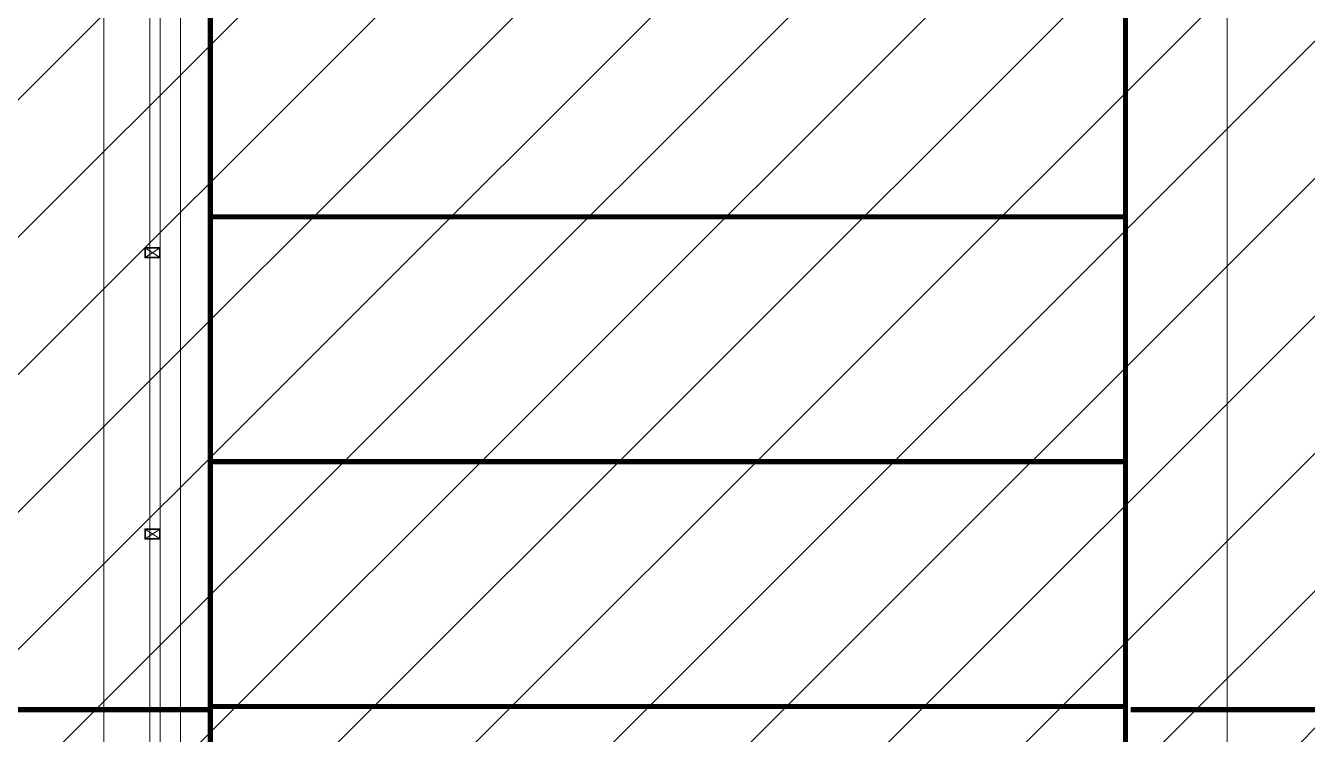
# Model space of a CAD drawing. Header units: millimetres. Extents: x 4739419 to 5837985, y 2291271 to 3446271.
# Drawn here: x 4942346 to 4954896, y 2522159 to 2529105 of the extents above; entities that cross this region are included whole.
import ezdxf

# ---------------------------------------------------------------- set-up
doc = ezdxf.new("R2010")
doc.units = ezdxf.units.MM
doc.layers.get('0').update_dxf_attribs({"color": 255})
doc.layers.add('HEB- Saw Cut(PC Topping)', color=5, linetype='Continuous')
doc.layers.add('HEB-Area(PC Topping)', color=3, linetype='Continuous')
for name, color, linetype, lineweight in [('XR-평면도$0$A-CNTL', 9, 'Continuous', 15), ('XR-평면도$0$A-SECT-LIN2', 9, 'Continuous', 20), ('XR-평면도$0$A-SECT-LIN3', 9, 'Continuous', 18), ('XR-평면도$0$A-WAXM-PANL', 9, 'Continuous', 20), ('XR-평면도$0$A-XXXX-HID', 9, 'Continuous', 18), ('XR-평면도$0$A-XXXX-OPEN', 9, 'Continuous', 15)]:
    doc.layers.add(name, color=color, linetype=linetype, lineweight=lineweight)

# ---------------------------------------------------------------- blocks, each defined once
blk = doc.blocks.new('XR-평면도$0$중심선(210216)')
at = {"layer": 'XR-평면도$0$A-CNTL', "ltscale": 300}
for points in [[(77000, 206000), (77000, -10000)], [(88000, 206000), (88000, -10000)]]:
    blk.add_lwpolyline(points, dxfattribs=at)
blk = doc.blocks.new('XR-평면도$0$각파이프(100X150)')
at = {"layer": 'XR-평면도$0$A-SECT-LIN2'}
blk.add_lwpolyline([(75, -50), (75, 50), (-75, 50), (-75, -50)], close=True, dxfattribs=at)
at = {"layer": 'XR-평면도$0$A-SECT-LIN3'}
blk.add_lwpolyline([(-69, 44), (-69, -44), (69, -44), (69, 44)], close=True, dxfattribs=at)
at = {"layer": 'XR-평면도$0$A-XXXX-OPEN'}
for points in [[(69, 44), (-69, -44)], [(-69, 44), (69, -44)]]:
    blk.add_lwpolyline(points, dxfattribs=at)
blk = doc.blocks.new('XR-평면도$0$방화구획(건식1)(210707)')
at = {"layer": 'XR-평면도$0$A-WAXM-PANL'}
for points in [[(-200, 45150), (-200, 2450)], [(0, 2450), (0, 45150)]]:
    blk.add_lwpolyline(points, dxfattribs=at)
at = {"layer": 'XR-평면도$0$A-XXXX-HID', "ltscale": 500}
blk.add_lwpolyline([(-300, 1200), (-300, 11050)], dxfattribs=at)
for p in [(-275, 8868), (-275, 6112)]:
    blk.add_blockref('XR-평면도$0$각파이프(100X150)', p)

msp = doc.modelspace()

# ---------------------------------------------------------------- hatches: boundary and pattern name
at = {"layer": 'HEB-Area(PC Topping)', "transparency": 33554559}
h = msp.add_hatch(dxfattribs=at)
h.set_pattern_fill('ANSI31', color=256, scale=300)
h.paths.add_polyline_path([(4909511.8, 2517631.7), (4922154.5, 2517631.7), (4922154.5, 2532991.2), (4976661.8, 2532991.2), (4976661.8, 2522091.2), (4980461.8, 2522091.2), (4980461.8, 2532991.2), (5030114.5, 2532991.2), (5030114.5, 2520031.7), (5042711.8, 2520031.7), (5042711.8, 2491306.2), (4932111.8, 2491231.7), (4932111.8, 2488060.8), (4909511.8, 2488060.8)])

# ---------------------------------------------------------------- linework, layer by layer
at = {"layer": 'HEB- Saw Cut(PC Topping)', "const_width": 50}
for points in [[(4944154.5, 2491239.8), (4944154.5, 2532031.7)], [(4953114.5, 2532031.7), (4953114.5, 2491245.8)], [(4944154.5, 2527231.7), (4953114.5, 2527231.7)], [(4944154.5, 2524831.7), (4953114.5, 2524831.7)], [(4942164.5, 2522401.7), (4944154.5, 2522401.7)], [(4944154.5, 2522431.7), (4953114.5, 2522431.7)], [(4953164.5, 2522401.7), (4955154.5, 2522401.7)]]:
    msp.add_lwpolyline(points, dxfattribs=at)

# ---------------------------------------------------------------- block references
at = {"xscale": -1, "rotation": 180}
msp.add_blockref('XR-평면도$0$방화구획(건식1)(210707)', (4943861.8, 2532991.2), dxfattribs=at)
msp.add_blockref('XR-평면도$0$방화구획(건식1)(210707)', (4943861.8, 2532991.2), dxfattribs=at)
msp.add_blockref('XR-평면도$0$방화구획(건식1)(210707)', (4943861.8, 2532991.2), dxfattribs=at)
at = {"layer": 'XR-평면도$0$A-CNTL'}
msp.add_blockref('XR-평면도$0$중심선(210216)', (4866111.8, 2336391.2), dxfattribs=at)

doc.saveas('drawing.dxf')
